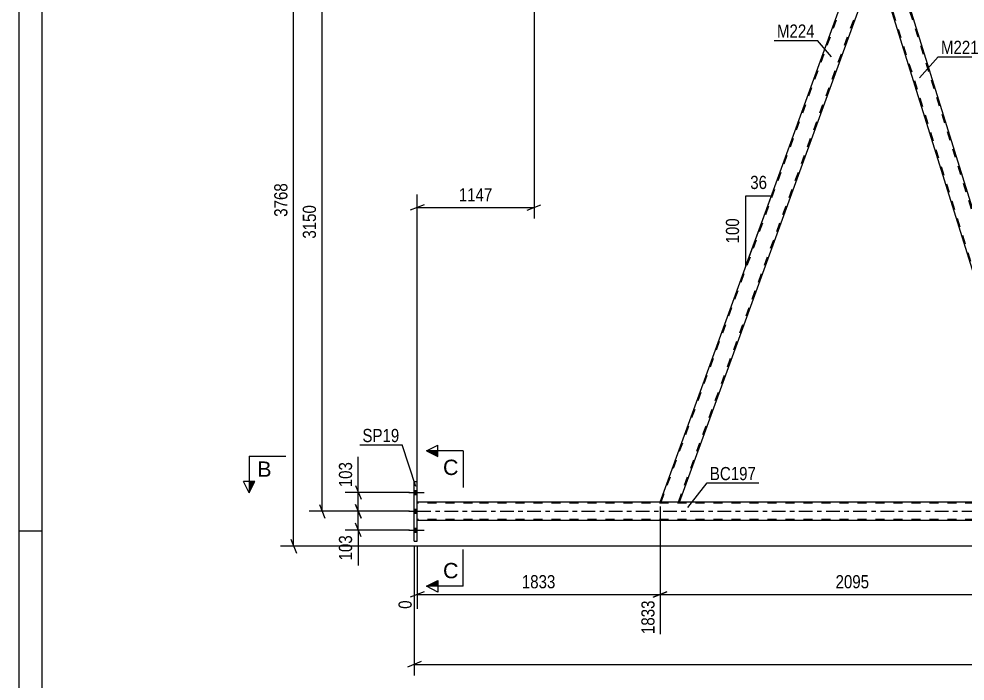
# Model space of a CAD drawing. Header units: millimetres. Extents: x -121 to 720, y -428 to 166.
# Drawn here: x -121.2 to 84.9, y -163 to -18.8 of the extents above; entities that cross this region are included whole.
import ezdxf

# ---------------------------------------------------------------- set-up
doc = ezdxf.new("R2010")
doc.units = ezdxf.units.MM
doc.linetypes.add('DXK_LINE_DOT2', pattern=[3.9198, 1.9599, -1.9599])
doc.linetypes.add('DXK_LINE_DOT3', pattern=[5.9187, 2.979, -0.9799, 0.9799, -0.9799])
doc.styles.add('Arial', font='ARIAL.TTF', dxfattribs={"height": 0.2})
doc.styles.add('Arial Narrow', font='ARIALN.TTF', dxfattribs={"height": 0.2})

# ---------------------------------------------------------------- blocks, each defined once
blk = doc.blocks.new('Unknown-318895430-1135')
at = {"color": 5, "linetype": 'Continuous'}
for p, q in [((-121.23, 165.69), (-121.23, -428.31)), ((-116.23, 160.69), (-116.23, -423.31)), ((-116.23, -130.31), (-121.23, -130.31))]:
    blk.add_line(p, q, dxfattribs=at)
blk = doc.blocks.new('Part-318895430-3841 - 3370')
at = {"color": 2, "linetype": 'Continuous'}
for p, q in [((18.45, -124), (62.85, -2)), ((67.11, -2), (62.85, -2)), ((22.71, -124), (65.56, -6.25)), ((22.39, -124), (18.45, -124)), ((22.67, -124), (22.39, -124)), ((22.71, -124), (22.67, -124))]:
    blk.add_line(p, q, dxfattribs=at)
at = {"color": 7, "linetype": 'DXK_LINE_DOT2'}
for p, q in [((18.7, -124), (63.11, -2)), ((22.45, -124), (66.85, -2)), ((65.56, -6.25), (67.11, -2)), ((22.39, -124), (22.56, -124))]:
    blk.add_line(p, q, dxfattribs=at)
blk = doc.blocks.new('Part-318895430-3856 - 3370')
at = {"color": 2, "linetype": 'Continuous'}
for p, q in [((67.11, -2), (65.56, -6.25)), ((68.43, -2), (67.11, -2)), ((104.71, -118.4), (68.43, -2)), ((100.52, -118.4), (65.56, -6.25))]:
    blk.add_line(p, q, dxfattribs=at)
at = {"color": 7, "linetype": 'DXK_LINE_DOT2'}
for p, q in [((104.99, -120.12), (68.18, -2)), ((102.52, -124), (65.7, -5.88)), ((102.27, -124), (100.52, -118.4)), ((105.13, -119.75), (104.71, -118.4)), ((103.58, -124), (105.13, -119.75)), ((102.27, -124), (103.58, -124))]:
    blk.add_line(p, q, dxfattribs=at)
blk = doc.blocks.new('Part-318895430-3881 - 3370')
at = {"color": 2, "linetype": 'Continuous'}
for p, q in [((-22.42, -124), (-34.46, -124)), ((18.45, -124), (-22.32, -124)), ((97.38, -124), (22.71, -124)), ((-22.42, -128), (-34.46, -128)), ((97.38, -128), (-22.32, -128))]:
    blk.add_line(p, q, dxfattribs=at)
at = {"color": 7, "linetype": 'DXK_LINE_DOT2'}
for p, q in [((-34.46, -128), (-34.46, -124)), ((-22.42, -124.24), (-34.46, -124.24)), ((592.59, -124.24), (-22.32, -124.24)), ((22.71, -124), (18.45, -124)), ((-22.42, -127.76), (-34.46, -127.76)), ((592.59, -127.76), (-22.32, -127.76))]:
    blk.add_line(p, q, dxfattribs=at)
at = {"color": 7, "linetype": 'DXK_LINE_DOT3'}
for p, q in [((-34.46, -126), (-22.42, -126)), ((-22.32, -126), (592.59, -126))]:
    blk.add_line(p, q, dxfattribs=at)
blk = doc.blocks.new('Bolt-318895430-3948 - 3370')
at = {"linetype": 'Continuous'}
for points in [[(-34.46, -122.34), (-34.46, -121.46), (-35.1, -121.46), (-35.1, -122.34)], [(-34.46, -122.34), (-34.46, -121.46), (-35.1, -121.46), (-35.1, -122.34)], [(-34.46, -122.34), (-34.46, -121.46), (-35.1, -121.46), (-35.1, -122.34)], [(-34.46, -126.44), (-34.46, -125.56), (-35.1, -125.56), (-35.1, -126.44)], [(-34.46, -126.44), (-34.46, -125.56), (-35.1, -125.56), (-35.1, -126.44)], [(-34.46, -130.54), (-34.46, -129.66), (-35.1, -129.66), (-35.1, -130.54)], [(-34.46, -130.54), (-34.46, -129.66), (-35.1, -129.66), (-35.1, -130.54)], [(-34.46, -130.54), (-34.46, -129.66), (-35.1, -129.66), (-35.1, -130.54)]]:
    blk.add_hatch(color=1, dxfattribs=at).paths.add_polyline_path(points)
at = {"color": 1, "linetype": 'Continuous'}
for p, q in [((-35.1, -121.46), (-34.46, -121.46)), ((-35.1, -121.46), (-34.46, -121.46)), ((-35.1, -121.46), (-34.46, -121.46)), ((-36.26, -121.9), (-32.94, -121.9)), ((-36.26, -121.9), (-32.94, -121.9)), ((-36.26, -121.9), (-32.94, -121.9)), ((-35.1, -122.34), (-34.46, -122.34)), ((-35.1, -122.34), (-34.46, -122.34)), ((-35.1, -122.34), (-34.46, -122.34)), ((-35.1, -125.56), (-34.46, -125.56)), ((-35.1, -125.56), (-34.46, -125.56)), ((-36.26, -126), (-32.94, -126)), ((-36.26, -126), (-32.94, -126)), ((-35.1, -126.44), (-34.46, -126.44)), ((-35.1, -126.44), (-34.46, -126.44)), ((-35.1, -129.66), (-34.46, -129.66)), ((-35.1, -129.66), (-34.46, -129.66)), ((-35.1, -129.66), (-34.46, -129.66)), ((-36.26, -130.1), (-32.94, -130.1)), ((-36.26, -130.1), (-32.94, -130.1)), ((-36.26, -130.1), (-32.94, -130.1)), ((-35.1, -130.54), (-34.46, -130.54)), ((-35.1, -130.54), (-34.46, -130.54)), ((-35.1, -130.54), (-34.46, -130.54))]:
    blk.add_line(p, q, dxfattribs=at)
blk = doc.blocks.new('Part-318895430-4003 - 3370')
at = {"color": 2, "linetype": 'Continuous'}
for p, q in [((-35.1, -132.5), (-35.1, -119.5)), ((-35.1, -119.5), (-34.46, -119.5)), ((-34.46, -132.5), (-34.46, -119.5)), ((-35.1, -132.5), (-34.46, -132.5))]:
    blk.add_line(p, q, dxfattribs=at)
blk = doc.blocks.new('StraightDimension-318895430-5007 - 3370')
at = {"color": 7, "linetype": 'Continuous'}
for p, q in [((18.45, -125), (18.45, -152.73)), ((102.27, -125), (102.27, -152.73)), ((19.95, -143.52), (16.95, -144.72)), ((18.45, -144.12), (102.27, -144.12)), ((100.77, -144.72), (103.77, -143.52))]:
    blk.add_line(p, q, dxfattribs=at)
at = {"color": 0}
blk.add_wipeout([(64.61, -143.37), (64.61, -139.17), (56.1, -139.17), (56.1, -143.37)], dxfattribs=at)
at = {"color": 0, "linetype": 'Continuous'}
blk.add_wipeout([(101.67, -144.82), (97.47, -144.82), (97.47, -153.33), (101.67, -153.33)], dxfattribs=at)
at = {"color": 3, "style": 'Arial Narrow'}
blk.add_text('2095', height=2.863, dxfattribs=at).set_placement((56.7, -142.77))
at = {"color": 3, "linetype": 'Continuous', "style": 'Arial Narrow'}
blk.add_text('3928', height=2.863, rotation=90.0002, dxfattribs=at).set_placement((101.07, -152.73))
blk = doc.blocks.new('StraightDimension-318895430-4990 - 3370')
at = {"color": 7, "linetype": 'Continuous'}
for p, q in [((-54.57, -1.5), (-55.77, 1.5)), ((-10.64, 0), (-58.02, 0)), ((-55.17, -126), (-55.17, 0)), ((-55.77, -124.5), (-54.57, -127.5)), ((-36.1, -126), (-58.02, -126))]:
    blk.add_line(p, q, dxfattribs=at)
at = {"color": 0}
blk.add_wipeout([(-55.92, -58.74), (-60.12, -58.74), (-60.12, -67.26), (-55.92, -67.26)], dxfattribs=at)
at = {"color": 3, "style": 'Arial Narrow'}
blk.add_text('3150', height=2.863, rotation=90.0002, dxfattribs=at).set_placement((-56.52, -66.66))
blk = doc.blocks.new('StraightDimension-318895430-4930 - 3370')
at = {"color": 7, "linetype": 'Continuous'}
for p, q in [((-47.9, -124.5), (-46.7, -127.5)), ((-36.1, -126), (-50.15, -126)), ((-47.3, -130.1), (-47.3, -126)), ((-46.7, -131.6), (-47.9, -128.6)), ((-36.1, -130.1), (-50.15, -130.1))]:
    blk.add_line(p, q, dxfattribs=at)
at = {"color": 0}
blk.add_wipeout([(-48.05, -130.63), (-52.25, -130.63), (-52.25, -137.31), (-48.05, -137.31)], dxfattribs=at)
at = {"color": 7, "linetype": 'Continuous'}
blk.add_line((-47.3, -130.1), (-47.3, -137.83), dxfattribs=at)
blk.add_line((-47.3, -130.1), (-47.3, -137.83), dxfattribs=at)
at = {"color": 3, "style": 'Arial Narrow'}
blk.add_text('103', height=2.863, rotation=90.0002, dxfattribs=at).set_placement((-48.65, -136.71))
blk = doc.blocks.new('StraightDimension-318895430-4878 - 3370')
at = {"color": 7, "linetype": 'Continuous'}
for p, q in [((-60.79, 15.61), (-61.99, 18.61)), ((19.69, 17.11), (-64.24, 17.11)), ((-61.39, -133.6), (-61.39, 17.11)), ((96.38, -133.6), (-64.24, -133.6)), ((-61.99, -132.1), (-60.79, -135.1))]:
    blk.add_line(p, q, dxfattribs=at)
at = {"color": 0}
blk.add_wipeout([(-62.14, -53.99), (-66.34, -53.99), (-66.34, -62.5), (-62.14, -62.5)], dxfattribs=at)
at = {"color": 3, "style": 'Arial Narrow'}
blk.add_text('3768', height=2.863, rotation=90.0002, dxfattribs=at).set_placement((-62.74, -61.9))
blk = doc.blocks.new('StraightDimension-318895430-4938 - 3370')
at = {"color": 7, "linetype": 'Continuous'}
for p, q in [((-47.9, -120.4), (-46.7, -123.4)), ((-36.1, -121.9), (-50.15, -121.9)), ((-47.3, -126), (-47.3, -121.9)), ((-46.7, -127.5), (-47.9, -124.5)), ((-36.1, -126), (-50.15, -126))]:
    blk.add_line(p, q, dxfattribs=at)
at = {"color": 0}
blk.add_wipeout([(-48.05, -114.69), (-52.25, -114.69), (-52.25, -121.38), (-48.05, -121.38)], dxfattribs=at)
at = {"color": 7, "linetype": 'Continuous'}
blk.add_line((-47.3, -121.9), (-47.3, -114.17), dxfattribs=at)
blk.add_line((-47.3, -121.9), (-47.3, -114.17), dxfattribs=at)
at = {"color": 3, "style": 'Arial Narrow'}
blk.add_text('103', height=2.863, rotation=90.0002, dxfattribs=at).set_placement((-48.65, -120.78))
blk = doc.blocks.new('StraightDimension-318895430-4979 - 3370')
at = {"color": 7, "linetype": 'Continuous'}
for p, q in [((-9, -3), (-9, -62.28)), ((-34.46, -123), (-34.46, -57.03)), ((-32.96, -59.28), (-35.96, -60.48)), ((-10.5, -60.48), (-7.5, -59.28)), ((-34.46, -59.88), (-9, -59.88))]:
    blk.add_line(p, q, dxfattribs=at)
at = {"color": 0}
blk.add_wipeout([(-17.48, -59.13), (-17.48, -54.93), (-25.99, -54.93), (-25.99, -59.13)], dxfattribs=at)
at = {"color": 3, "style": 'Arial Narrow'}
blk.add_text('1147', height=2.863, dxfattribs=at).set_placement((-25.39, -58.53))
blk = doc.blocks.new('StraightDimension-318895430-5008 - 3370')
at = {"color": 7, "linetype": 'Continuous'}
for p, q in [((18.45, -125), (18.45, -152.73)), ((-34.46, -133.5), (-34.46, -147.24)), ((-32.96, -143.52), (-35.96, -144.72)), ((-34.46, -144.12), (18.45, -144.12)), ((16.95, -144.72), (19.95, -143.52))]:
    blk.add_line(p, q, dxfattribs=at)
at = {"color": 0}
blk.add_wipeout([(-3.75, -143.37), (-3.75, -139.17), (-12.26, -139.17), (-12.26, -143.37)], dxfattribs=at)
at = {"color": 0, "linetype": 'Continuous'}
for points in [[(-35.06, -144.82), (-39.26, -144.82), (-39.26, -147.84), (-35.06, -147.84)], [(17.85, -144.82), (13.65, -144.82), (13.65, -153.33), (17.85, -153.33)]]:
    blk.add_wipeout(points, dxfattribs=at)
at = {"color": 3, "style": 'Arial Narrow'}
blk.add_text('1833', height=2.863, dxfattribs=at).set_placement((-11.66, -142.77))
at = {"color": 3, "linetype": 'Continuous', "style": 'Arial Narrow'}
for s, height, p in [('0', 2.86, (-35.66, -147.24)), ('1833', 2.863, (17.25, -152.73))]:
    blk.add_text(s, height=height, rotation=90.0002, dxfattribs=at).set_placement(p)
blk = doc.blocks.new('StraightDimension-318895430-5254 - 3370')
at = {"color": 7, "linetype": 'Continuous'}
for p, q in [((-35.1, -133.5), (-35.1, -161.74)), ((-33.6, -158.74), (-36.6, -159.94)), ((-35.1, -159.34), (639.1, -159.34))]:
    blk.add_line(p, q, dxfattribs=at)
blk = doc.blocks.new('AngleDimension-318895430-21730 - 3370')
at = {"color": 7, "linetype": 'Continuous'}
for p, q in [((37.17, -57.35), (42.71, -57.35)), ((37.17, -72.57), (42.71, -57.35)), ((37.17, -72.57), (37.17, -57.35)), ((38.31, -69.44), (42.71, -57.35))]:
    blk.add_line(p, q, dxfattribs=at)
at = {"color": 0}
for points in [[(42.37, -56.45), (42.37, -52.25), (37.51, -52.25), (37.51, -56.45)], [(36.27, -61.62), (32.07, -61.62), (32.07, -68.3), (36.27, -68.3)]]:
    blk.add_wipeout(points, dxfattribs=at)
at = {"color": 3, "style": 'Arial Narrow'}
blk.add_text('36', height=2.863, dxfattribs=at).set_placement((38.11, -55.85))
blk.add_text('100', height=2.863, rotation=90.0002, dxfattribs=at).set_placement((35.67, -67.7))
blk = doc.blocks.new('Mark-318895430-3999 - 3370')
at = {"color": 0}
blk.add_wipeout([(-38.35, -110.94), (-38.35, -107.94), (-46.39, -107.94), (-46.39, -110.94)], dxfattribs=at)
blk.add_wipeout([(-38.35, -110.94), (-38.35, -107.94), (-46.39, -107.94), (-46.39, -110.94)], dxfattribs=at)
at = {"color": 30, "linetype": 'Continuous'}
for p in [(-46.99, -111.54), (-34.75, -120.63)]:
    blk.add_line(p, (-37.75, -111.54), dxfattribs=at)
at = {"color": 3, "style": 'Arial Narrow'}
blk.add_text('SP19', height=2.863, dxfattribs=at).set_placement((-46.39, -110.94))
blk = doc.blocks.new('SectionMark-318895430-5447 - 3370')
at = {"color": 6, "linetype": 'Continuous'}
for p, q in [((-71.05, -114), (-71.05, -122)), ((-71.05, -122), (-72.3, -119.5))]:
    blk.add_line(p, q, dxfattribs=at)
at = {"color": 0, "linetype": 'Continuous'}
blk.add_wipeout([(-66.19, -118.5), (-66.19, -115), (-69.3, -115), (-69.3, -118.5)], dxfattribs=at)
at = {"linetype": 'Continuous'}
blk.add_hatch(color=6, dxfattribs=at).paths.add_polyline_path([(-71.05, -119.5), (-69.8, -119.5), (-71.05, -122)])
at = {"color": 6, "linetype": 'Continuous'}
for p, q in [((-71.05, -114), (-63.05, -114)), ((-69.8, -119.5), (-72.3, -119.5)), ((-71.05, -122), (-69.8, -119.5))]:
    blk.add_line(p, q, dxfattribs=at)
at = {"color": 3, "linetype": 'Continuous', "style": 'Arial'}
blk.add_text('B', height=3.34, dxfattribs=at).set_placement((-69.3, -118.5))
blk = doc.blocks.new('Mark-318895430-3852 - 3370')
at = {"color": 0}
blk.add_wipeout([(87.88, -26.45), (87.88, -23.45), (79.66, -23.45), (79.66, -26.45)], dxfattribs=at)
blk.add_wipeout([(87.88, -26.45), (87.88, -23.45), (79.66, -23.45), (79.66, -26.45)], dxfattribs=at)
at = {"color": 30, "linetype": 'Continuous'}
for p, q in [((74.97, -31.67), (79.06, -27.05)), ((79.06, -27.05), (88.48, -27.05))]:
    blk.add_line(p, q, dxfattribs=at)
at = {"color": 3, "style": 'Arial Narrow'}
blk.add_text('M221', height=2.863, dxfattribs=at).set_placement((79.66, -26.45))
blk = doc.blocks.new('Mark-318895430-3837 - 3370')
at = {"color": 0}
blk.add_wipeout([(52.15, -22.9), (52.15, -19.9), (43.93, -19.9), (43.93, -22.9)], dxfattribs=at)
blk.add_wipeout([(52.15, -22.9), (52.15, -19.9), (43.93, -19.9), (43.93, -22.9)], dxfattribs=at)
at = {"color": 30, "linetype": 'Continuous'}
for p in [(43.33, -23.5), (55.84, -27.11)]:
    blk.add_line(p, (52.75, -23.5), dxfattribs=at)
at = {"color": 3, "style": 'Arial Narrow'}
blk.add_text('M224', height=2.863, dxfattribs=at).set_placement((43.93, -22.9))
blk = doc.blocks.new('Mark-318895430-3877 - 3370')
at = {"color": 0}
blk.add_wipeout([(39.36, -119.23), (39.36, -116.23), (29.31, -116.23), (29.31, -119.23)], dxfattribs=at)
blk.add_wipeout([(39.36, -119.23), (39.36, -116.23), (29.31, -116.23), (29.31, -119.23)], dxfattribs=at)
at = {"color": 30, "linetype": 'Continuous'}
for p, q in [((24.51, -125.19), (28.71, -119.83)), ((28.71, -119.83), (39.96, -119.83))]:
    blk.add_line(p, q, dxfattribs=at)
at = {"color": 3, "style": 'Arial Narrow'}
blk.add_text('BC197', height=2.863, dxfattribs=at).set_placement((29.31, -119.23))
blk = doc.blocks.new('SectionMark-318895430-5475 - 3370')
at = {"linetype": 'Continuous'}
for points in [[(-29.96, -112.86), (-29.96, -114.11), (-32.46, -112.86)], [(-29.96, -141.09), (-29.96, -142.34), (-32.46, -142.34)]]:
    blk.add_hatch(color=6, dxfattribs=at).paths.add_polyline_path(points)
at = {"color": 6, "linetype": 'Continuous'}
for p, q in [((-32.46, -112.86), (-29.96, -111.61)), ((-24.46, -112.86), (-32.46, -112.86)), ((-32.46, -112.86), (-29.96, -114.11)), ((-29.96, -114.11), (-29.96, -111.61)), ((-32.46, -142.34), (-29.96, -141.09)), ((-29.96, -141.09), (-29.96, -143.59)), ((-24.46, -142.34), (-32.46, -142.34)), ((-29.96, -143.59), (-32.46, -142.34))]:
    blk.add_line(p, q, dxfattribs=at)
at = {"color": 0, "linetype": 'Continuous'}
for points in [[(-25.46, -118.11), (-25.46, -114.61), (-28.83, -114.61), (-28.83, -118.11)], [(-25.46, -140.59), (-25.46, -137.09), (-28.83, -137.09), (-28.83, -140.59)]]:
    blk.add_wipeout(points, dxfattribs=at)
at = {"color": 6, "linetype": 'Continuous'}
for p, q in [((-24.46, -112.86), (-24.46, -120.86)), ((-24.46, -142.34), (-24.46, -134.34))]:
    blk.add_line(p, q, dxfattribs=at)
at = {"color": 3, "linetype": 'Continuous', "style": 'Arial'}
for p in [(-28.83, -118.11), (-28.83, -140.59)]:
    blk.add_text('C', height=3.34, dxfattribs=at).set_placement(p)

msp = doc.modelspace()

# ---------------------------------------------------------------- block references
for name in ['Unknown-318895430-1135', 'Part-318895430-3841 - 3370', 'Part-318895430-3856 - 3370', 'Part-318895430-4003 - 3370', 'Bolt-318895430-3948 - 3370', 'Part-318895430-3881 - 3370']:
    msp.add_blockref(name, (0, 0))

# ---------------------------------------------------------------- next in the draw order: block references
for name in ['StraightDimension-318895430-4990 - 3370', 'StraightDimension-318895430-5007 - 3370']:
    msp.add_blockref(name, (0, 0))

# ---------------------------------------------------------------- next in the draw order: block references
msp.add_blockref('StraightDimension-318895430-4930 - 3370', (0, 0))

# ---------------------------------------------------------------- next in the draw order: block references
msp.add_blockref('StraightDimension-318895430-4878 - 3370', (0, 0))

# ---------------------------------------------------------------- next in the draw order: block references
msp.add_blockref('StraightDimension-318895430-4938 - 3370', (0, 0))

# ---------------------------------------------------------------- next in the draw order: block references
for name in ['StraightDimension-318895430-4979 - 3370', 'StraightDimension-318895430-5008 - 3370']:
    msp.add_blockref(name, (0, 0))

# ---------------------------------------------------------------- next in the draw order: block references
msp.add_blockref('StraightDimension-318895430-5254 - 3370', (0, 0))

# ---------------------------------------------------------------- next in the draw order: block references
for name in ['Mark-318895430-3837 - 3370', 'Mark-318895430-3852 - 3370', 'AngleDimension-318895430-21730 - 3370', 'Mark-318895430-3999 - 3370']:
    msp.add_blockref(name, (0, 0))

# ---------------------------------------------------------------- next in the draw order: block references
msp.add_blockref('SectionMark-318895430-5447 - 3370', (0, 0))

# ---------------------------------------------------------------- next in the draw order: block references
for name in ['SectionMark-318895430-5475 - 3370', 'Mark-318895430-3877 - 3370']:
    msp.add_blockref(name, (0, 0))

doc.saveas('drawing.dxf')
